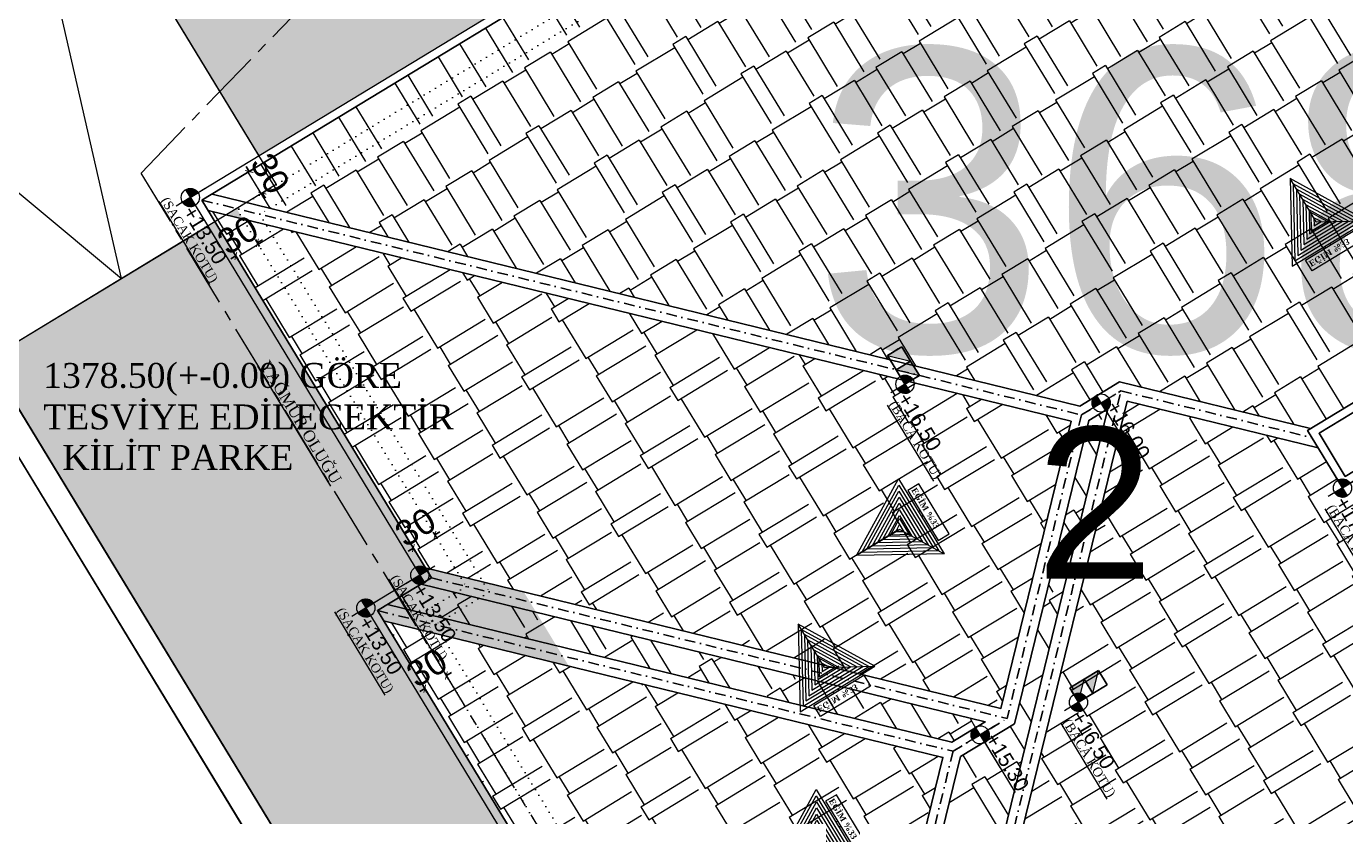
# Model space of a CAD drawing. Header units: millimetres. Extents: x 2232 to 85269, y -3593 to 5869.
# Drawn here: x 8387.3 to 8778.9, y -1842.2 to -1607.4 of the extents above; entities that cross this region are included whole.
import ezdxf

# ---------------------------------------------------------------- set-up
doc = ezdxf.new("R2010")
doc.units = ezdxf.units.MM
for name, pattern in [('CENTER2', [112.5, 75, -12.5, 12.5, -12.5]), ('DASHDOT2', [12.7, 6.35, -3.175, 0, -3.175]), ('DOTX2', [0.5, 0, -0.5])]:
    doc.linetypes.add(name, pattern=pattern)
for name, color, linetype, lineweight in [('03_PARSEL_ALN_YENI', 40, 'Continuous', 0), ('@03_PARSEL', 40, 'Continuous', 0), ('duvar', 232, 'Continuous', 30), ('gorunus2', 21, 'Continuous', 5), ('ince', 37, 'Continuous', 0), ('iz', 1, 'DOTX2', 20), ('Kiris', 7, 'Continuous', 30), ('sıva iç', 21, 'Continuous', 0), ('tarama', 251, 'Continuous', 0), ('taramaa', 8, 'Continuous', 13), ('taş duvar tarama', 35, 'Continuous', 18), ('TEVHID', 4, 'Continuous', 0), ('yazı', 11, 'Continuous', 20), ('ÖLÇÜ İÇ', 7, 'Continuous', 9)]:
    doc.layers.add(name, color=color, linetype=linetype, lineweight=lineweight)
for name, color, linetype in [('@A_HH', 1, 'Continuous'), ('GORUNUS', 125, 'Continuous'), ('Kpenyazı', 7, 'Continuous'), ('Standart', 7, 'Continuous'), ('Yazi', 7, 'Continuous')]:
    doc.layers.add(name, color=color, linetype=linetype)
doc.styles.get("Standard").update_dxf_attribs({"font": 'arial.ttf'})
doc.styles.add('times new roman turbold_1_18', font='timesbd.ttf', dxfattribs={"height": 0.2})
doc.styles.add('Times roman', font='times.ttf')
doc.dimstyles.new('zülay vaziyet', dxfattribs={"dimtxt": 30, "dimasz": 7, "dimexe": 5, "dimexo": 0, "dimgap": 5, "dimtad": 3, "dimdec": 0, "dimzin": 0, "dimdsep": 46, "dimtxsty": 'Standard', "dimblk": 'ARCHTICK', "dimcen": 0, "dimclrt": 4, "dimadec": 0, "dimazin": 0, "dimtfac": 1, "dimtdec": 0, "dimtix": 1, "dimtofl": 0, "dimtmove": 0, "dimatfit": 3, "dimldrblk": 'ARCHTICK', "dimfxl": 5, "dimfxlon": 1, "dimtolj": 1, "dimtzin": 0, "dimarcsym": 0})
pattern_1 = [(45, (486396.60089, -260339.74346), (-0.088388347648, 0.088388347648), [])]
pattern_2 = [(0, (0, 0), (153, 72), [36, -30, 42, -18, 54, -24]), (0, (36, 3), (153, 72), [30, -114, 24, -36]), (0, (108, -4.5), (153, 72), [18, -186]), (90, (0, 0), (-51, 72), [69, -219]), (90, (36, -9e-15), (-51, 72), [67.5, -220.5]), (90, (66, -2e-14), (-51, 72), [63, -225]), (90, (108, -4.5), (-51, 72), [69, -219]), (90, (126, -4.5), (-51, 72), [69, -219]), (90, (180, -4e-14), (-51, 72), [66, -222])]
pattern_3 = [(270, (0, 0), (72, -153), [36, -30, 42, -18, 54, -24]), (270, (3, -36), (72, -153), [30, -114, 24, -36]), (270, (-4.5, -108), (72, -153), [18, -186]), (0, (0, 0), (72, 51), [69, -219]), (0, (0, -36), (72, 51), [67.5, -220.5]), (0, (0, -66), (72, 51), [63, -225]), (0, (-4.5, -108), (72, 51), [69, -219]), (0, (-4.5, -126), (72, 51), [69, -219]), (0, (0, -180), (72, 51), [66, -222])]
pattern_4 = [(45, (66715.295, 0), (0, 45.254834), [96, -32]), (135, (66737.922, 22.627), (4e-15, 45.254834), [96, -32])]

# ---------------------------------------------------------------- blocks, each defined once
blk = doc.blocks.new('wew2')
at = {"layer": 'ÖLÇÜ İÇ'}
h = blk.add_hatch(dxfattribs=at)
h.set_pattern_fill('ANSI31', color=2)
h.set_pattern_definition([(45, (236969.14107, -221600.5968), (-0.088388347648, 0.088388347648), [])])
h.paths.add_polyline_path([(917503.1, -368324.9, 0.414214), (917492.3, -368335.7), (917503.1, -368335.7)])
h.paths.add_polyline_path([(917503.1, -368346.4, 0.414214), (917513.8, -368335.7), (917503.1, -368335.7)])
at = {"layer": 'Kpenyazı'}
blk.add_line((917503.1, -368315.1), (917503.1, -368355.3), dxfattribs=at)
blk.add_circle((917503.1, -368335.7), 10.8, dxfattribs=at)
at = {"layer": 'ÖLÇÜ İÇ'}
blk.add_lwpolyline([(917492.3, -368335.7), (917513.8, -368335.7)], dxfattribs=at)
at = {"layer": 'gorunus2', "ltscale": 5, "insert": (917512.4, -368335.2), "char_height": 17.53, "width": 58, "attachment_point": 1}
blk.add_mtext('+13.50', dxfattribs=at)
at = {"layer": 'Yazi', "style": 'Times roman'}
blk.add_text('%%U(SAÇAK KOTU)', height=10.795, dxfattribs=at).set_placement((917487.9, -368367.9))
blk = doc.blocks.new('UY')
at = {"layer": 'ÖLÇÜ İÇ'}
h = blk.add_hatch(dxfattribs=at)
h.set_pattern_fill('ANSI31', color=2)
h.set_pattern_definition(pattern_1)
h.paths.add_polyline_path([(1168866.8, -407064.1, -0.414214), (1168877.6, -407074.8), (1168866.8, -407074.8)])
h.paths.add_polyline_path([(1168866.8, -407085.6, -0.414214), (1168856, -407074.8), (1168866.8, -407074.8)])
at = {"layer": 'Kpenyazı'}
blk.add_line((1168866.8, -407054.3), (1168866.8, -407094.4), dxfattribs=at)
blk.add_lwpolyline([(1168866.8, -407074.8), (1168946.7, -407074.8)], dxfattribs=at)
blk.add_circle((1168866.8, -407074.8), 10.8, dxfattribs=at)
at = {"layer": 'ÖLÇÜ İÇ'}
blk.add_lwpolyline([(1168877.6, -407074.8), (1168856, -407074.8)], dxfattribs=at)
at = {"layer": 'gorunus2', "ltscale": 5, "insert": (1168948.9, -407055.2), "char_height": 17.53, "width": 58, "attachment_point": 3}
blk.add_mtext('+16.00', dxfattribs=at)
blk = doc.blocks.new('DFDF')
at = {"layer": 'ÖLÇÜ İÇ'}
h = blk.add_hatch(dxfattribs=at)
h.set_pattern_fill('ANSI31', color=2)
h.set_pattern_definition(pattern_1)
h.paths.add_polyline_path([(1168866.8, -407064.1, -0.414214), (1168877.6, -407074.8), (1168866.8, -407074.8)])
h.paths.add_polyline_path([(1168866.8, -407085.6, -0.414214), (1168856, -407074.8), (1168866.8, -407074.8)])
at = {"layer": 'Kpenyazı'}
blk.add_line((1168866.8, -407054.3), (1168866.8, -407094.4), dxfattribs=at)
blk.add_lwpolyline([(1168866.8, -407074.8), (1168946.7, -407074.8)], dxfattribs=at)
blk.add_circle((1168866.8, -407074.8), 10.8, dxfattribs=at)
at = {"layer": 'ÖLÇÜ İÇ'}
blk.add_lwpolyline([(1168877.6, -407074.8), (1168856, -407074.8)], dxfattribs=at)
at = {"layer": 'gorunus2', "ltscale": 5, "insert": (1168948.9, -407055.2), "char_height": 17.53, "width": 58, "attachment_point": 3}
blk.add_mtext('+15.30', dxfattribs=at)
blk = doc.blocks.new('DGFDGFDG')
at = {"layer": 'tarama'}
h = blk.add_hatch(color=256, dxfattribs=at)
h.dxf.hatch_style = 1
h.paths.add_polyline_path([(650023, -115859.9), (650043, -115879.9), (650043, -115859.9)])
h = blk.add_hatch(color=256, dxfattribs=at)
h.dxf.hatch_style = 1
h.paths.add_polyline_path([(650043, -115859.9), (650063, -115879.9), (650063, -115859.9)])
at = {"layer": '@A_HH', "linetype": 'Continuous', "lineweight": 0}
for p, q in [((650043, -115879.9), (650043, -115859.9)), ((650043, -115879.9), (650043, -115859.9)), ((650063, -115879.9), (650063, -115859.9)), ((650063, -115879.9), (650063, -115859.9))]:
    blk.add_line(p, q, dxfattribs=at)
at = {"layer": 'duvar'}
for p, q in [((650043, -115859.9), (650023, -115859.9)), ((650043, -115859.9), (650023, -115859.9)), ((650043, -115859.9), (650023, -115859.9)), ((650023, -115859.9), (650043, -115859.9)), ((650043, -115859.9), (650023, -115859.9)), ((650043, -115859.9), (650023, -115859.9)), ((650023, -115859.9), (650043, -115859.9)), ((650063, -115859.9), (650043, -115859.9)), ((650063, -115859.9), (650043, -115859.9)), ((650063, -115859.9), (650043, -115859.9)), ((650043, -115859.9), (650063, -115859.9)), ((650063, -115859.9), (650043, -115859.9)), ((650063, -115859.9), (650043, -115859.9)), ((650043, -115859.9), (650063, -115859.9)), ((650043, -115859.9), (650043, -115879.9)), ((650043, -115859.9), (650043, -115879.9)), ((650043, -115859.9), (650043, -115879.9)), ((650043, -115879.9), (650043, -115859.9)), ((650043, -115859.9), (650043, -115879.9)), ((650043, -115879.9), (650043, -115859.9)), ((650043, -115879.9), (650043, -115859.9)), ((650043, -115864.9), (650043, -115869.9)), ((650063, -115859.9), (650063, -115879.9)), ((650063, -115859.9), (650063, -115879.9)), ((650063, -115859.9), (650063, -115879.9)), ((650063, -115879.9), (650063, -115859.9)), ((650063, -115859.9), (650063, -115879.9)), ((650063, -115879.9), (650063, -115859.9)), ((650063, -115879.9), (650063, -115859.9)), ((650063, -115864.9), (650063, -115869.9)), ((650023, -115879.9), (650043, -115879.9)), ((650043, -115879.9), (650023, -115879.9)), ((650023, -115879.9), (650043, -115879.9)), ((650023, -115879.9), (650043, -115879.9)), ((650023, -115879.9), (650043, -115879.9)), ((650023, -115879.9), (650043, -115879.9)), ((650023, -115879.9), (650043, -115879.9)), ((650043, -115879.9), (650023, -115879.9)), ((650043, -115879.9), (650023, -115879.9)), ((650043, -115879.9), (650023, -115879.9)), ((650023, -115879.9), (650043, -115879.9)), ((650043, -115879.9), (650023, -115879.9)), ((650043, -115879.9), (650023, -115879.9)), ((650023, -115879.9), (650043, -115879.9)), ((650043, -115879.9), (650063, -115879.9)), ((650063, -115879.9), (650043, -115879.9)), ((650043, -115879.9), (650063, -115879.9)), ((650043, -115879.9), (650063, -115879.9)), ((650043, -115879.9), (650063, -115879.9)), ((650043, -115879.9), (650063, -115879.9)), ((650043, -115879.9), (650063, -115879.9)), ((650063, -115879.9), (650043, -115879.9)), ((650063, -115879.9), (650043, -115879.9)), ((650063, -115879.9), (650043, -115879.9)), ((650043, -115879.9), (650063, -115879.9)), ((650063, -115879.9), (650043, -115879.9)), ((650063, -115879.9), (650043, -115879.9)), ((650043, -115879.9), (650063, -115879.9))]:
    blk.add_line(p, q, dxfattribs=at)
at = {"layer": 'duvar', "color": 7}
for p, q in [((650043, -115859.9), (650023, -115859.9)), ((650023, -115859.9), (650023, -115879.9)), ((650063, -115859.9), (650043, -115859.9)), ((650043, -115859.9), (650043, -115879.9)), ((650043, -115859.9), (650043, -115879.9)), ((650063, -115859.9), (650063, -115879.9)), ((650043, -115879.9), (650023, -115879.9)), ((650043, -115879.9), (650023, -115879.9)), ((650041, -115879.9), (650043, -115879.9)), ((650063, -115879.9), (650043, -115879.9)), ((650063, -115879.9), (650043, -115879.9)), ((650061, -115879.9), (650063, -115879.9))]:
    blk.add_line(p, q, dxfattribs=at)
at = {"layer": 'duvar'}
for points in [[(650023, -115859.9), (650043, -115859.9)], [(650043, -115859.9), (650063, -115859.9)], [(650043, -115879.9), (650043, -115859.9)], [(650063, -115879.9), (650063, -115859.9)], [(650023, -115879.9), (650043, -115879.9)], [(650043, -115879.9), (650063, -115879.9)]]:
    blk.add_lwpolyline(points, dxfattribs=at)
at = {"layer": 'ince'}
for p, q in [((650043, -115879.9), (650023, -115859.9)), ((650063, -115879.9), (650043, -115859.9))]:
    blk.add_line(p, q, dxfattribs=at)
at = {"layer": 'sıva iç'}
for p, q in [((650041, -115879.8), (650041, -115879.9)), ((650061, -115879.8), (650061, -115879.9))]:
    blk.add_line(p, q, dxfattribs=at)
blk = doc.blocks.new('DFGFDG')
at = {"layer": 'ÖLÇÜ İÇ'}
h = blk.add_hatch(dxfattribs=at)
h.set_pattern_fill('ANSI31', color=2)
h.set_pattern_definition([(45, (493594.60148, -259374.38335), (-0.088388347648, 0.088388347648), [])])
h.paths.add_polyline_path([(1174128.5, -406098.7, 0.414214), (1174117.8, -406109.4), (1174128.5, -406109.4)])
h.paths.add_polyline_path([(1174128.5, -406120.2, 0.414214), (1174139.3, -406109.4), (1174128.5, -406109.4)])
h = blk.add_hatch(dxfattribs=at)
h.set_pattern_fill('ANSI31', color=2)
h.set_pattern_definition([(45, (493219.60146, -259754.38335), (-0.088388347648, 0.088388347648), [])])
h.paths.add_polyline_path([(1173753.5, -406478.7, 0.414214), (1173742.8, -406489.4), (1173753.5, -406489.4)])
h.paths.add_polyline_path([(1173753.5, -406500.2, 0.414214), (1173764.3, -406489.4), (1173753.5, -406489.4)])
h = blk.add_hatch(dxfattribs=at)
h.set_pattern_fill('ANSI31', color=2)
h.set_pattern_definition([(45, (493649.60146, -259774.38336), (-0.088388347648, 0.088388347648), [])])
h.paths.add_polyline_path([(1174183.5, -406498.7, 0.414214), (1174172.8, -406509.4), (1174183.5, -406509.4)])
h.paths.add_polyline_path([(1174183.5, -406520.2, 0.414214), (1174194.3, -406509.4), (1174183.5, -406509.4)])
at = {"layer": 'duvar'}
for points in [[(1174048.5, -405829.4), (1174128.5, -405829.4), (1174128.5, -406109.4), (1174048.5, -406109.4)], [(1174058.5, -405839.4), (1174118.5, -405839.4), (1174118.5, -406099.4), (1174058.5, -406099.4)]]:
    blk.add_lwpolyline(points, close=True, dxfattribs=at)
at = {"layer": 'Kpenyazı'}
for p, q in [((1174128.5, -406088.9), (1174128.5, -406129.1)), ((1173753.5, -406468.9), (1173753.5, -406509.1)), ((1174183.5, -406488.9), (1174183.5, -406529.1))]:
    blk.add_line(p, q, dxfattribs=at)
for centre in [(1174128.5, -406109.4), (1173753.5, -406489.4), (1174183.5, -406509.4)]:
    blk.add_circle(centre, 10.8, dxfattribs=at)
at = {"layer": 'ÖLÇÜ İÇ'}
for points in [[(1174117.8, -406109.4), (1174139.3, -406109.4)], [(1173742.8, -406489.4), (1173764.3, -406489.4)], [(1174172.8, -406509.4), (1174194.3, -406509.4)]]:
    blk.add_lwpolyline(points, dxfattribs=at)
at = {"layer": 'sıva iç', "xscale": -1}
blk.add_blockref('DGFDGFDG', (1823776.6, -290609.6), dxfattribs=at)
at = {"layer": 'sıva iç', "xscale": -1.000000000000002, "rotation": 90}
blk.add_blockref('DGFDGFDG', (1058303.6, 243553.6), dxfattribs=at)
at = {"layer": 'gorunus2', "ltscale": 5, "char_height": 17.53, "width": 58, "attachment_point": 1}
for s, insert in [('+17.50', (1174137.9, -406109)), ('+16.50', (1173762.9, -406489)), ('+16.50', (1174192.9, -406509))]:
    blk.add_mtext(s, dxfattribs=dict(at, insert=insert))
at = {"layer": 'Yazi', "style": 'Times roman'}
for p in [(1174138.9, -406138.2), (1173763.9, -406518.2), (1174193.9, -406538.2)]:
    blk.add_text('%%U(BACA KOTU)', height=10.795, dxfattribs=at).set_placement(p)
blk = doc.blocks.new('_ArchTick')
at = {"color": 0, "linetype": 'ByBlock', "const_width": 0.15}
blk.add_lwpolyline([(-0.5, -0.5), (0.5, 0.5)], dxfattribs=at)
blk = doc.blocks.new('*D2543')
at = {"layer": 'Defpoints', "color": 0, "transparency": 16777216}
for p in [(1163133.5, -407023.8), (1163133.5, -407026), (1163163.5, -407026)]:
    blk.add_point(p, dxfattribs=at)
at = {"layer": 'ÖLÇÜ İÇ', "color": 0, "lineweight": -2, "transparency": 16777216}
for p, q in [((1163133.5, -407023.8), (1163126.5, -407023.8)), ((1163133.5, -407026), (1163133.5, -407018.8)), ((1163163.5, -407026), (1163163.5, -407018.8)), ((1163163.5, -407023.8), (1163170.5, -407023.8))]:
    blk.add_line(p, q, dxfattribs=at)
at = {"layer": 'ÖLÇÜ İÇ', "color": 0, "lineweight": -2, "transparency": 16777216, "xscale": 7, "yscale": 7, "zscale": 7}
blk.add_blockref('_ArchTick', (1163133.5, -407023.8), dxfattribs=at)
at = {"layer": 'ÖLÇÜ İÇ', "color": 0, "lineweight": -2, "transparency": 16777216, "xscale": 7, "yscale": 7, "zscale": 7, "rotation": 180}
blk.add_blockref('_ArchTick', (1163163.5, -407023.8), dxfattribs=at)
at = {"layer": 'ÖLÇÜ İÇ', "color": 4, "transparency": 16777216, "insert": (1163148.5, -407003.8), "char_height": 30, "attachment_point": 5}
blk.add_mtext('\\A1;30', dxfattribs=at)
blk = doc.blocks.new('*D2544')
at = {"layer": 'Defpoints', "color": 0, "transparency": 16777216}
for p in [(1163206.4, -407059.4), (1163206.4, -407089.4), (1163211, -407089.4)]:
    blk.add_point(p, dxfattribs=at)
at = {"layer": 'ÖLÇÜ İÇ', "color": 0, "lineweight": -2, "transparency": 16777216}
for p, q in [((1163211, -407059.4), (1163211, -407052.4)), ((1163206.4, -407059.4), (1163216, -407059.4)), ((1163206.4, -407089.4), (1163216, -407089.4)), ((1163211, -407089.4), (1163211, -407096.4))]:
    blk.add_line(p, q, dxfattribs=at)
at = {"layer": 'ÖLÇÜ İÇ', "color": 0, "lineweight": -2, "transparency": 16777216, "xscale": 7, "yscale": 7, "zscale": 7}
for p, rotation in [((1163211, -407059.4), 270), ((1163211, -407089.4), 90)]:
    blk.add_blockref('_ArchTick', p, dxfattribs=dict(at, rotation=rotation))
at = {"layer": 'ÖLÇÜ İÇ', "color": 4, "transparency": 16777216, "insert": (1163191, -407074.4), "char_height": 30, "attachment_point": 5, "rotation": 90}
blk.add_mtext('\\A1;30', dxfattribs=at)
blk = doc.blocks.new('*D2545')
at = {"layer": 'Defpoints', "color": 0, "transparency": 16777216}
for p in [(1163614.4, -407059.4), (1163617.1, -407059.4), (1163614.4, -407089.4)]:
    blk.add_point(p, dxfattribs=at)
at = {"layer": 'ÖLÇÜ İÇ', "color": 0, "lineweight": -2, "transparency": 16777216}
for p, q in [((1163617.1, -407059.4), (1163617.1, -407052.4)), ((1163614.4, -407059.4), (1163622.1, -407059.4)), ((1163614.4, -407089.4), (1163622.1, -407089.4)), ((1163617.1, -407089.4), (1163617.1, -407096.4))]:
    blk.add_line(p, q, dxfattribs=at)
at = {"layer": 'ÖLÇÜ İÇ', "color": 0, "lineweight": -2, "transparency": 16777216, "xscale": 7, "yscale": 7, "zscale": 7}
for p, rotation in [((1163617.1, -407059.4), 270), ((1163617.1, -407089.4), 90)]:
    blk.add_blockref('_ArchTick', p, dxfattribs=dict(at, rotation=rotation))
at = {"layer": 'ÖLÇÜ İÇ', "color": 4, "transparency": 16777216, "insert": (1163597.1, -407074.4), "char_height": 30, "attachment_point": 5, "rotation": 90}
blk.add_mtext('\\A1;30', dxfattribs=at)
blk = doc.blocks.new('*D2546')
at = {"layer": 'Defpoints', "color": 0, "transparency": 16777216}
for p in [(1163764.1, -407134.4), (1163766.8, -407134.4), (1163764.1, -407164.4)]:
    blk.add_point(p, dxfattribs=at)
at = {"layer": 'ÖLÇÜ İÇ', "color": 0, "lineweight": -2, "transparency": 16777216}
for p, q in [((1163764.1, -407134.4), (1163771.8, -407134.4)), ((1163766.8, -407134.4), (1163766.8, -407127.4)), ((1163764.1, -407164.4), (1163771.8, -407164.4)), ((1163766.8, -407164.4), (1163766.8, -407171.4))]:
    blk.add_line(p, q, dxfattribs=at)
at = {"layer": 'ÖLÇÜ İÇ', "color": 0, "lineweight": -2, "transparency": 16777216, "xscale": 7, "yscale": 7, "zscale": 7}
for p, rotation in [((1163766.8, -407134.4), 270), ((1163766.8, -407164.4), 90)]:
    blk.add_blockref('_ArchTick', p, dxfattribs=dict(at, rotation=rotation))
at = {"layer": 'ÖLÇÜ İÇ', "color": 4, "transparency": 16777216, "insert": (1163746.8, -407149.4), "char_height": 30, "attachment_point": 5, "rotation": 90}
blk.add_mtext('\\A1;30', dxfattribs=at)
blk = doc.blocks.new('Entity47')
at = {"layer": 'Standart', "color": 192, "linetype": 'Continuous', "lineweight": -3}
for points in [[(9056.3, 5758.9), (9056.3, 5743.8)], [(9125.8, 5758.9), (9056.3, 5758.9)], [(9125.8, 5743.8), (9125.8, 5758.9)], [(9056.3, 5743.8), (9125.8, 5743.8)], [(9091, 5743.8), (9091, 5741.6)]]:
    blk.add_lwpolyline(points, dxfattribs=at)
at = {"layer": 'Standart', "color": 11, "linetype": 'Continuous', "lineweight": -3}
for points in [[(9038.7, 5741.6), (9142.7, 5741.6)], [(9090.7, 5651.5), (9038.7, 5741.6)], [(9045, 5737.9), (9136.4, 5737.9)], [(9090.7, 5658.7), (9045, 5737.9)], [(9051.3, 5734.3), (9130.1, 5734.3)], [(9090.7, 5666), (9051.3, 5734.3)], [(9090.7, 5711.5), (9142.7, 5741.6)], [(9142.7, 5741.6), (9090.7, 5651.5)], [(9136.4, 5737.9), (9090.7, 5658.7)], [(9130.1, 5734.3), (9090.7, 5666)], [(9057.5, 5730.7), (9123.9, 5730.7)], [(9090.7, 5673.2), (9057.5, 5730.7)], [(9063.8, 5727), (9117.6, 5727)], [(9090.7, 5680.5), (9063.8, 5727)], [(9070.1, 5723.4), (9111.3, 5723.4)], [(9090.7, 5687.8), (9070.1, 5723.4)], [(9076.4, 5719.8), (9105, 5719.8)], [(9090.7, 5695), (9076.4, 5719.8)], [(9079.5, 5718), (9101.9, 5718)], [(9090.7, 5698.6), (9079.5, 5718)], [(9123.9, 5730.7), (9090.7, 5673.2)], [(9117.6, 5727), (9090.7, 5680.5)], [(9111.3, 5723.4), (9090.7, 5687.8)], [(9105, 5719.8), (9090.7, 5695)], [(9101.9, 5718), (9090.7, 5698.6)], [(9085.8, 5714.3), (9095.6, 5714.3)], [(9090.7, 5705.9), (9085.8, 5714.3)], [(9095.6, 5714.3), (9090.7, 5705.9)], [(9090.7, 5711.5), (9090.7, 5651.5)]]:
    blk.add_lwpolyline(points, dxfattribs=at)
at = {"layer": 'Standart', "color": 21, "linetype": 'Continuous', "lineweight": -3}
for points in [[(9084, 5741.6), (9084, 5743.8)], [(9091, 5741.6), (9091, 5743.8)]]:
    blk.add_lwpolyline(points, dxfattribs=at)
at = {"layer": 'Standart', "color": 11, "linetype": 'Continuous', "lineweight": -3, "style": 'times new roman turbold_1_18'}
blk.add_text('EĞİM %%%33', height=7.17, dxfattribs=at).set_placement((9057.7, 5747.2))
blk = doc.blocks.new('fgfd')
at = {"layer": 'taramaa'}
h = blk.add_hatch(dxfattribs=at)
h.set_pattern_fill('AR-HBONE', color=256, scale=8)
h.set_pattern_definition(pattern_4)
h.paths.add_polyline_path([(1152046.3, -446180.5), (1151618.9, -446440), (1151489.1, -446226.3), (1151916.5, -445966.8)], flags=16)
h.paths.add_polyline_path([(1151191.5, -446699.5), (1151061.7, -446485.8), (1151489.1, -446226.3), (1151618.9, -446440)], flags=16)
h.paths.add_polyline_path([(1150983.8, -446357.6), (1150854, -446143.9), (1151281.4, -445884.4), (1151411.2, -446098.1)], flags=16)
h.paths.add_polyline_path([(1151411.2, -446098.1), (1151281.4, -445884.4), (1151708.8, -445625), (1151838.6, -445838.7)], flags=16)
h.paths.add_polyline_path([(1152046.3, -446180.5), (1151916.5, -445966.8), (1152343.9, -445707.3), (1152473.7, -445921)], flags=16)
h.paths.add_polyline_path([(1152473.7, -445921), (1152343.9, -445707.3), (1152771.3, -445447.9), (1152901.1, -445661.6)], flags=16)
h.paths.add_polyline_path([(1151838.6, -445838.7), (1151708.8, -445625), (1152136.2, -445365.5), (1152266, -445579.2)], flags=16)
h.paths.add_polyline_path([(1152266, -445579.2), (1152136.2, -445365.5), (1152563.6, -445106), (1152693.4, -445319.7)], flags=16)
h.paths.add_polyline_path([(1152058.4, -445237.2), (1151928.7, -445023.5), (1152356.1, -444764.1), (1152485.8, -444977.8)], flags=16)
h.paths.add_polyline_path([(1151631, -445496.7), (1151501.3, -445283), (1151928.7, -445023.5), (1152058.4, -445237.2)], flags=16)
h.paths.add_polyline_path([(1151203.6, -445756.2), (1151073.9, -445542.5), (1151501.3, -445283), (1151631, -445496.7)], flags=16)
h.paths.add_polyline_path([(1150776.2, -446015.7), (1150646.5, -445802), (1151073.9, -445542.5), (1151203.6, -445756.2)], flags=16)
h.paths.add_polyline_path([(1150866.3, -445200.6), (1150996, -445414.3), (1150568.6, -445673.8), (1150438.9, -445460.1)], flags=16)
h.paths.add_polyline_path([(1151850.8, -444895.3), (1151423.4, -445154.8), (1151293.7, -444941.1), (1151721.1, -444681.6)], flags=16)
h.paths.add_polyline_path([(1151293.7, -444941.1), (1151423.4, -445154.8), (1150996, -445414.3), (1150866.3, -445200.6)], flags=16)
h.paths.add_polyline_path([(1152148.5, -444422.2), (1152278.2, -444635.9), (1151850.8, -444895.3), (1151721.1, -444681.6)], flags=16)
h.paths.add_polyline_path([(1151940.9, -444080.3), (1152070.6, -444294), (1151643.2, -444553.4), (1151513.5, -444339.7)], flags=16)
h.paths.add_polyline_path([(1151513.5, -444339.7), (1151643.2, -444553.4), (1151215.8, -444812.9), (1151086.1, -444599.2)], flags=16)
h.paths.add_polyline_path([(1151086.1, -444599.2), (1151215.8, -444812.9), (1150788.4, -445072.4), (1150658.7, -444858.7)], flags=16)
h.paths.add_polyline_path([(1150658.7, -444858.7), (1150788.4, -445072.4), (1150361, -445331.9), (1150231.3, -445118.2)], flags=16)
h.paths.add_polyline_path([(1150364.3, -441013), (1150323.1, -441003), (1150410.1, -440950.2), (1150451.3, -440960.3)])
edge = h.paths.add_edge_path()
edge.add_arc((1150366, -441023.7), 10.8, 31.2624, 99.6858)
edge.add_line((1150364.2, -441013.1), (1150463.4, -440952.9))
edge.add_line((1150463.4, -440952.9), (1149947, -440102.4))
edge.add_line((1149947, -440102.4), (1149895, -440134))
edge.add_line((1149895, -440134), (1149895, -440133.8))
edge.add_arc((1149886.3, -440127.6), 10.8, 324.6858, 391.2624)
edge.add_line((1149895.4, -440122), (1149941.2, -440094.2))
edge.add_arc((1149950.4, -440088.7), 10.8, 211.2624, 301.2624)
edge.add_line((1149955.9, -440097.8), (1150471.5, -440947.1))
edge.add_arc((1150477.1, -440956.3), 10.8, 121.2624, 211.2624)
edge.add_line((1150467.9, -440961.9), (1150375.2, -441018.2))
h.paths.add_polyline_path([(1149944.3, -440155.7), (1149954.3, -440114.5), (1150456, -440940.8), (1150414.8, -440930.8)])
h.paths.add_polyline_path([(1150387.3, -440924), (1150414.8, -440930.8), (1150422.2, -440942.8), (1150394.7, -440936.1)])
h.paths.add_polyline_path([(1149601, -439773.3), (1149607.7, -439745.8), (1149865.5, -440170.4), (1149858.8, -440197.9)])
h.paths.add_polyline_path([(1149588.3, -439741.1), (1149600.4, -439733.8), (1149607.7, -439745.8), (1149610.1, -439735.9), (1149593.2, -439721.1)])
h.paths.add_polyline_path([(1147763.2, -440802.4), (1149115.9, -439981.1), (1149121.1, -439989.6), (1149581, -439710.4), (1149559.9, -439692.1), (1149772, -439448.1), (1149284.7, -439024.9), (1149008.1, -439091.7), (1148514.2, -439278.6), (1148524.9, -439306.6), (1148393, -439397.7), (1148753, -439744.7), (1148579.5, -439924.7), (1148554.4, -439900.5), (1147860.3, -440620.4), (1147500.4, -440273.4), (1147464.5, -440310.5)])
h.paths.add_polyline_path([(1150165.9, -444923.9), (1150174.2, -444937.4), (1150179.5, -444915.6)])
h.paths.add_polyline_path([(1152027.6, -443770.2), (1152055, -443777), (1152047.7, -443764.9), (1152020.2, -443758.2)])
h.paths.add_polyline_path([(1151378.9, -442460.9), (1151880.6, -443287.3), (1151839.4, -443277.2), (1151368.8, -442502.1)])
h.paths.add_polyline_path([(1151880.6, -443287.3), (1151887.9, -443299.3), (1151846.7, -443289.3), (1151839.4, -443277.2)])
h.paths.add_polyline_path([(1151755.1, -443321.5), (1151782.6, -443328.2), (1151794.7, -443320.9), (1151767.2, -443314.1)])
h.paths.add_polyline_path([(1151359.5, -442456.2), (1151349.4, -442497.4), (1151262.4, -442550.2), (1151272.5, -442508.9)])
edge = h.paths.add_edge_path()
edge.add_line((1150371.6, -441032.9), (1151258.2, -442493.4))
edge.add_arc((1151263.8, -442502.5), 10.8, 121.2624, 189.6858)
edge.add_line((1151253.2, -442504.4), (1151253.1, -442504.2))
edge.add_line((1151253.1, -442504.2), (1151238.3, -442564.8))
edge.add_line((1151238.3, -442564.8), (1151250.4, -442557.5))
edge.add_line((1151250.4, -442557.5), (1151257.7, -442569.6))
edge.add_line((1151257.7, -442569.6), (1151262.4, -442550.2))
edge.add_line((1151262.4, -442550.2), (1151361.5, -442490))
edge.add_line((1151361.5, -442490), (1151354.8, -442517.5))
edge.add_line((1151354.8, -442517.5), (1151362.1, -442529.6))
edge.add_line((1151362.1, -442529.6), (1151368.8, -442502.1))
edge.add_line((1151368.8, -442502.1), (1151839.4, -443277.2))
edge.add_line((1151839.4, -443277.2), (1151811.9, -443270.5))
edge.add_line((1151811.9, -443270.5), (1151819.2, -443282.6))
edge.add_line((1151819.2, -443282.6), (1151807.1, -443289.9))
edge.add_line((1151807.1, -443289.9), (1151875.8, -443306.7))
edge.add_line((1151875.8, -443306.7), (1151835.9, -443330.9))
edge.add_line((1151835.9, -443330.9), (1151835.7, -443331))
edge.add_arc((1151837.5, -443341.6), 10.8, 99.6858, 142.839)
edge.add_line((1151829, -443335.1), (1151823.8, -443338.3))
edge.add_line((1151823.8, -443338.3), (1151782.6, -443328.2))
edge.add_line((1151782.6, -443328.2), (1151789.9, -443340.3))
edge.add_line((1151789.9, -443340.3), (1151831.1, -443350.4))
edge.add_line((1151831.1, -443350.4), (1151831, -443350.2))
edge.add_arc((1151837.5, -443341.6), 10.8, 232.839, 301.2624)
edge.add_line((1151843.1, -443350.8), (1152104.4, -443781.2))
edge.add_arc((1152110, -443790.4), 10.8, 121.2624, 211.2624)
edge.add_line((1152100.8, -443796), (1150187.3, -444957.7))
edge.add_arc((1150178.1, -444963.2), 10.8, 31.2624, 121.2624)
edge.add_line((1150172.6, -444954), (1150157.4, -444929))
edge.add_line((1150157.4, -444929), (1149896.7, -445087.3))
edge.add_line((1149896.7, -445087.3), (1151175.6, -447193.5))
edge.add_line((1151175.6, -447193.5), (1151179.2, -447191.9))
edge.add_line((1151179.2, -447191.9), (1151078.5, -446963.1))
edge.add_line((1151078.5, -446963.1), (1151536.2, -446761.8))
edge.add_line((1151536.2, -446761.8), (1151636.9, -446990.6))
edge.add_line((1151636.9, -446990.6), (1151861.8, -446891.7))
edge.add_line((1151861.8, -446891.7), (1152037.4, -446789.7))
edge.add_line((1152037.4, -446789.7), (1151911.7, -446573.5))
edge.add_line((1151911.7, -446573.5), (1153660.8, -445557.1))
edge.add_line((1153660.8, -445557.1), (1153623.8, -445477.3))
edge.add_line((1153623.8, -445477.3), (1153333.6, -445612))
edge.add_line((1153333.6, -445612), (1152280.8, -443344.5))
edge.add_line((1152280.8, -443344.5), (1152571, -443209.8))
edge.add_line((1152571, -443209.8), (1152506.7, -443095.2))
edge.add_line((1152506.7, -443095.2), (1152227.7, -443251.9))
edge.add_line((1152227.7, -443251.9), (1151493.2, -441944))
edge.add_line((1151493.2, -441944), (1151206.1, -441582.1))
edge.add_line((1151206.1, -441582.1), (1151248.7, -441515.1))
edge.add_line((1151248.7, -441515.1), (1151245.3, -441512.6))
edge.add_line((1151245.3, -441512.6), (1151214.1, -441536.2))
edge.add_line((1151214.1, -441536.2), (1150621.6, -440766.7))
edge.add_line((1150621.6, -440766.7), (1150609.1, -440750.1))
edge.add_line((1150609.1, -440750.1), (1150263.2, -440389))
edge.add_line((1150263.2, -440389), (1150277, -440375.8))
edge.add_line((1150277, -440375.8), (1149969.8, -440055.2))
edge.add_line((1149969.8, -440055.2), (1149936.8, -440020.7))
edge.add_line((1149936.8, -440020.7), (1149666.7, -439785.1))
edge.add_line((1149666.7, -439785.1), (1149875.6, -440129.2))
edge.add_line((1149875.6, -440129.2), (1149865.5, -440170.4))
edge.add_line((1149865.5, -440170.4), (1149607.7, -439745.8))
edge.add_line((1149607.7, -439745.8), (1149601, -439773.3))
edge.add_line((1149601, -439773.3), (1149858.8, -440197.9))
edge.add_line((1149858.8, -440197.9), (1149847, -440246))
edge.add_line((1149847, -440246), (1149861.7, -440270.2))
edge.add_line((1149861.7, -440270.2), (1149884.9, -440175.2))
edge.add_line((1149884.9, -440175.2), (1149924.8, -440150.9))
edge.add_line((1149924.8, -440150.9), (1149885.9, -440310.1))
edge.add_line((1149885.9, -440310.1), (1149900.6, -440334.3))
edge.add_line((1149900.6, -440334.3), (1149944.3, -440155.7))
edge.add_line((1149944.3, -440155.7), (1150414.8, -440930.8))
edge.add_line((1150414.8, -440930.8), (1150387.3, -440924))
edge.add_line((1150387.3, -440924), (1150394.7, -440936.1))
edge.add_line((1150394.7, -440936.1), (1150463.4, -440952.9))
edge.add_line((1150463.4, -440952.9), (1150451.3, -440960.3))
edge.add_line((1150451.3, -440960.3), (1150410.1, -440950.2))
edge.add_line((1150410.1, -440950.2), (1150323.1, -441003))
edge.add_line((1150323.1, -441003), (1150303.7, -440998.2))
edge.add_line((1150303.7, -440998.2), (1150311, -441010.3))
edge.add_line((1150311, -441010.3), (1150298.9, -441017.6))
edge.add_line((1150298.9, -441017.6), (1150359.6, -441032.5))
edge.add_line((1150359.6, -441032.5), (1150359.5, -441032.3))
edge.add_arc((1150366, -441023.7), 10.8, 232.839, 301.2624)
h = blk.add_hatch(dxfattribs=at)
h.set_pattern_fill('AR-HBONE', color=256, scale=8)
h.set_pattern_definition(pattern_4)
h.paths.add_polyline_path([(1147744.2, -440877.2), (1147736.9, -440865.1), (1147724.8, -440872.4)])
h.paths.add_polyline_path([(1148529.5, -442091.9), (1148519.4, -442133.1), (1148432.5, -442185.9), (1148442.6, -442144.7)])
h.paths.add_polyline_path([(1148553.7, -442077.2), (1148541.6, -442084.6), (1148548.9, -442096.6)])
h.paths.add_polyline_path([(1148430.5, -442152), (1148437.2, -442124.5), (1148429.9, -442112.5), (1148423.1, -442139.9)])
h.paths.add_polyline_path([(1148529.5, -442091.9), (1148541.6, -442084.6), (1148534.3, -442072.5)])
h.paths.add_polyline_path([(1149867.1, -444491.1), (1149907, -444466.9), (1149897, -444508.1), (1149857, -444532.3)])
h.paths.add_polyline_path([(1149867.1, -444491.1), (1149873.8, -444463.6), (1149913.8, -444439.4), (1149907, -444466.9)])
h.paths.add_polyline_path([(1149855, -444498.4), (1149867.1, -444491.1), (1149857, -444532.3), (1149844.9, -444539.7)])
edge = h.paths.add_edge_path()
edge.add_line((1149873.8, -444463.6), (1149867.1, -444491.1))
edge.add_line((1149867.1, -444491.1), (1149855, -444498.4))
edge.add_line((1149855, -444498.4), (1149844.9, -444539.7))
edge.add_line((1149844.9, -444539.7), (1149335.9, -443701.2))
edge.add_line((1149335.9, -443701.2), (1149404.6, -443718))
edge.add_line((1149404.6, -443718), (1149397.3, -443705.9))
edge.add_line((1149397.3, -443705.9), (1149409.4, -443698.6))
edge.add_line((1149409.4, -443698.6), (1149340.7, -443681.8))
edge.add_line((1149340.7, -443681.8), (1149427.6, -443629))
edge.add_line((1149427.6, -443629), (1149488.3, -443643.8))
edge.add_line((1149488.3, -443643.8), (1149480.9, -443631.7))
edge.add_line((1149480.9, -443631.7), (1149493, -443624.4))
edge.add_line((1149493, -443624.4), (1149432.4, -443609.6))
edge.add_line((1149432.4, -443609.6), (1148697.6, -442399.3))
edge.add_line((1148697.6, -442399.3), (1148669, -442416.7))
edge.add_line((1148669, -442416.7), (1148560, -442237.2))
edge.add_line((1148560, -442237.2), (1148588.6, -442219.8))
edge.add_line((1148588.6, -442219.8), (1148538.9, -442137.9))
edge.add_line((1148538.9, -442137.9), (1148540.3, -442132.2))
edge.add_line((1148540.3, -442132.2), (1148537.4, -442133.9))
edge.add_arc((1148528.2, -442139.5), 10.8, 31.2624, 52.839)
edge.add_line((1148534.7, -442130.9), (1148531.5, -442125.8))
edge.add_line((1148531.5, -442125.8), (1148526.4, -442128.9))
edge.add_arc((1148528.2, -442139.5), 10.8, 99.6858, 142.839)
edge.add_line((1148519.6, -442133), (1148519.4, -442133.1))
edge.add_line((1148519.4, -442133.1), (1148529.5, -442091.9))
edge.add_line((1148529.5, -442091.9), (1148430.5, -442152))
edge.add_line((1148430.5, -442152), (1148420.4, -442193.2))
edge.add_line((1148420.4, -442193.2), (1147911.4, -441354.8))
edge.add_line((1147911.4, -441354.8), (1148131.2, -441408.5))
edge.add_line((1148131.2, -441408.5), (1148077.6, -441320.2))
edge.add_line((1148077.6, -441320.2), (1147960.8, -441291.7))
edge.add_line((1147960.8, -441291.7), (1147711.3, -440880.7))
edge.add_line((1147711.3, -440880.7), (1147442, -441044.1))
edge.add_line((1147442, -441044.1), (1149896.7, -445087.3))
edge.add_line((1149896.7, -445087.3), (1150165.9, -444923.9))
edge.add_line((1150165.9, -444923.9), (1149916.4, -444512.8))
edge.add_line((1149916.4, -444512.8), (1149917.8, -444507.1))
edge.add_line((1149917.8, -444507.1), (1149914.9, -444508.9))
edge.add_arc((1149905.7, -444514.5), 10.8, 31.2624, 52.839)
edge.add_line((1149912.2, -444505.9), (1149909.1, -444500.7))
edge.add_line((1149909.1, -444500.7), (1149903.9, -444503.9))
edge.add_arc((1149905.7, -444514.5), 10.8, 99.6858, 142.839)
edge.add_line((1149897.1, -444508), (1149897, -444508.1))
edge.add_line((1149897, -444508.1), (1149913.8, -444439.4))
edge.add_line((1149913.8, -444439.4), (1149873.8, -444463.6))
h.paths.add_polyline_path([(1150179.5, -444915.6), (1150191.6, -444908.3), (1150184.2, -444896.2)])
at = {"layer": '03_PARSEL_ALN_YENI', "lineweight": 0}
blk.add_lwpolyline([(1151738.2, -441665.3), (1151382.9, -441172.2), (1151276.1, -441035.9), (1150767.7, -440386.9), (1150268.7, -439856.7), (1150108, -439700.1), (1149320.5, -439016.3), (1149008.1, -439091.7), (1148510.8, -439279.9), (1148228.6, -439474.7), (1147139.8, -440604.1), (1147181.3, -440672.6), (1149853.9, -445074.7), (1150019.8, -445347.9), (1151163.6, -447231.5), (1151875.4, -446918.5), (1153805.3, -445796.9), (1152597.8, -443196.1)], close=True, dxfattribs=at)
for points in [[(1147177.4, -440608.3), (1147177.4, -440608.3), (1147207, -440657), (1149879.5, -445059.1), (1150045.4, -445332.4), (1151175.6, -447193.5), (1151861.8, -446891.7), (1153766.5, -445784.7), (1152571, -443209.8), (1151712.9, -441681.5), (1151358.9, -441190.2), (1151252.5, -441054.4), (1150744.9, -440406.4), (1150247.3, -439877.8), (1150087.7, -439722.2), (1149284.7, -439024.9)], [(1147161.3, -440581.8), (1147600.1, -440948.1), (1147448.4, -440284)], [(1147464.5, -440310.5), (1147548.9, -440449.4), (1147783.9, -440836.5), (1147416.4, -441059.7)]]:
    blk.add_lwpolyline(points, dxfattribs=at)
at = {"layer": '@03_PARSEL'}
blk.add_line((1147181.3, -440672.6, -138060.7), (1149853.9, -445074.7, -138060.7), dxfattribs=at)
at = {"layer": 'taramaa'}
for points in [[(1150609.1, -440750.1), (1150277.9, -440376.7), (1150277, -440375.8), (1149936.8, -440020.7), (1149886.6, -439977.6), (1149559.9, -439692.1), (1149772, -439448.1), (1149284.7, -439024.9), (1149008.1, -439091.7), (1148514.2, -439278.6), (1148524.9, -439306.6), (1148393, -439397.7), (1148753, -439744.7), (1148579.5, -439924.7), (1148554.4, -439900.5), (1147860.3, -440620.4), (1147500.4, -440273.4), (1147464.5, -440310.5), (1147763.2, -440802.4)], [(1150157.4, -444929), (1149896.7, -445087.3), (1147442, -441044.1), (1147702.7, -440885.8)]]:
    blk.add_lwpolyline(points, dxfattribs=at)
at = {"layer": 'TEVHID', "color": 3, "linetype": 'CENTER2', "lineweight": 0, "elevation": -138060.7}
blk.add_lwpolyline([(1149912, -440207.3), (1150154.1, -440464.5), (1150388, -440713.1), (1150628.3, -441019.7), (1150983.1, -441472.6), (1151154.9, -441711), (1151316, -441934.7), (1152152.4, -443424.1), (1152748, -444707.1), (1153159.7, -445593.8), (1151648.4, -446472.1), (1151178.8, -446678.6), (1150848.1, -446134), (1150276.2, -445192.2), (1150110.3, -444919), (1147623.5, -440822.8), (1148553.8, -439857.8), (1148744.8, -439725.9), (1149155.8, -439570.4), (1149187.3, -439562.8), (1149769.3, -440068.2)], close=True, dxfattribs=at)
at = {"layer": 'Yazi', "color": 6}
for s, height, p in [('368', 360, (1148419.7, -441034.9, -138060.7)), ('2', 180, (1148685.8, -441304.9, -138060.7))]:
    blk.add_text(s, height=height, dxfattribs=at).set_placement(p)
at = {"layer": 'yazı', "ltscale": 5, "char_height": 29.575, "width": 491.261, "attachment_point": 7, "rotation": 0, "style": 'Times roman'}
for s, insert in [('1378.50(+-0.00) GÖRE TESVİYE EDİLECEKTİR', (1147507.2, -441128)), ('KİLİT PARKE', (1147530, -441175.5))]:
    blk.add_mtext(s, dxfattribs=dict(at, insert=insert))
blk = doc.blocks.new('DFDSFSD')
at = {"layer": 'taş duvar tarama'}
h = blk.add_hatch(dxfattribs=at)
h.set_pattern_fill('AR-RSHKE,_O', color=256, scale=6, angle=270)
h.set_pattern_definition(pattern_3)
h.paths.add_polyline_path([(1164128.5, -405913.6), (1164184.4, -405969.4), (1164128.5, -406025.3)])
h.paths.add_polyline_path([(1163133.5, -407075.3), (1163883.5, -406325.3), (1163883.5, -406270.3), (1164048.5, -406105.3), (1164048.5, -405833.6), (1163883.5, -405668.6), (1163883.5, -405613.6), (1163739.4, -405469.4), (1163713.5, -405469.4), (1163713.5, -405449.4), (1163719.4, -405449.4), (1163133.5, -404863.6)])
h = blk.add_hatch(dxfattribs=at)
h.set_pattern_fill('AR-RSHKE,_O', color=256, scale=6, angle=360)
h.set_pattern_definition(pattern_2)
h.paths.add_polyline_path([(1164623.5, -406319.4), (1164623.5, -406259.4), (1164743.5, -406259.4), (1164743.5, -406319.4)])
h.paths.add_polyline_path([(1166348.5, -406269.4), (1166348.5, -406219.4), (1166403.5, -406219.4), (1166403.5, -406269.4)])
edge = h.paths.add_edge_path()
edge.add_line((1166403.5, -406209.4), (1166403.5, -406219.4))
edge.add_line((1166403.5, -406219.4), (1166348.5, -406219.4))
edge.add_line((1166348.5, -406219.4), (1166348.5, -406269.4))
edge.add_line((1166348.5, -406269.4), (1166403.5, -406269.4))
edge.add_line((1166403.5, -406269.4), (1166403.5, -406279.4))
edge.add_line((1166403.5, -406279.4), (1166349.3, -406279.4))
edge.add_arc((1166338.5, -406279.4), 10.8, 360, 450)
edge.add_line((1166338.5, -406268.7), (1166338.5, -406209.4))
edge.add_line((1166338.5, -406209.4), (1166403.5, -406209.4))
h.paths.add_polyline_path([(1165253.5, -406349.4), (1164983.5, -406349.4), (1164983.5, -406229.4), (1165253.5, -406229.4)])
h.paths.add_polyline_path([(1164623.5, -406874.4), (1164623.5, -406599.3), (1166433.5, -406599.3), (1166433.5, -406874.4)])
h.paths.add_polyline_path([(1163907.7, -406274.4), (1164072.7, -406109.4), (1164128.5, -406109.4), (1164128.5, -406053.6), (1164202.7, -405979.4), (1164268.5, -405979.4), (1164268.5, -406009), (1164408.5, -406009), (1164408.5, -405979.4), (1166648.5, -405979.4), (1166648.5, -406009.4), (1166788.5, -406009.4), (1166788.5, -405979.4), (1166854.4, -405979.4), (1166928.5, -406053.6), (1166928.5, -406109.4), (1166984.4, -406109.4), (1167149.4, -406274.4), (1166389.4, -407034.4), (1164667.7, -407034.4)])
h = blk.add_hatch(dxfattribs=at)
h.set_pattern_fill('AR-RSHKE,_O', color=256, scale=6, angle=270)
h.set_pattern_definition(pattern_3)
h.paths.add_polyline_path([(1163903.8, -406298.9), (1163903.5, -406325.3), (1164166, -406587.8), (1164166, -406662.8), (1164653.5, -407150.3), (1164653.5, -407048.6)])
h = blk.add_hatch(dxfattribs=at)
h.set_pattern_fill('AR-RSHKE,_O', color=256, scale=6, angle=360)
h.set_pattern_definition(pattern_2)
h.paths.add_polyline_path([(1163893.5, -406343.6), (1164141.9, -406591.9), (1163644.4, -407089.4), (1163147.7, -407089.4)])
h = blk.add_hatch(dxfattribs=at)
h.set_pattern_fill('AR-RSHKE,_O', color=256, scale=6, angle=270)
h.set_pattern_definition(pattern_3)
h.paths.add_polyline_path([(1163658.5, -407150.3), (1164146, -406662.8), (1164146, -406616.1), (1163658.5, -407103.6)])
h = blk.add_hatch(dxfattribs=at)
h.set_pattern_fill('AR-RSHKE,_O', color=256, scale=6, angle=360)
h.set_pattern_definition(pattern_2)
h.paths.add_polyline_path([(1163672.7, -407164.4), (1164156, -406681.1), (1164639.4, -407164.4)])
at = {"layer": 'GORUNUS', "lineweight": 30}
for p, q in [((1164667.7, -407034.4), (1163907.7, -406274.4)), ((1164166, -406587.8), (1164166, -406662.8)), ((1164166, -406662.8), (1164653.5, -407150.3))]:
    blk.add_line(p, q, dxfattribs=at)
at = {"layer": 'GORUNUS', "lineweight": 25}
blk.add_lwpolyline([(1163123.5, -407099.4), (1163648.5, -407099.4), (1163648.5, -407174.4), (1164663.5, -407174.4), (1164663.5, -407044.4), (1166393.5, -407044.4), (1166393.5, -407174.4), (1167408.5, -407174.4), (1167408.5, -407099.4), (1167933.5, -407099.4), (1167933.5, -404839.4), (1167408.5, -404839.4), (1167408.5, -404764.4), (1166393.5, -404764.4), (1166393.5, -404894.4), (1164663.5, -404894.4), (1164663.5, -404764.4), (1163648.5, -404764.4), (1163648.5, -404839.4), (1163123.5, -404839.4)], close=True, dxfattribs=at)
at = {"layer": 'GORUNUS', "lineweight": 30}
blk.add_lwpolyline([(1163133.5, -407089.4), (1163658.5, -407089.4), (1163658.5, -407164.4), (1164653.5, -407164.4), (1164653.5, -407034.4), (1166403.5, -407034.4), (1166403.5, -407164.4), (1167398.5, -407164.4), (1167398.5, -407089.4), (1167923.5, -407089.4), (1167923.5, -404849.4), (1167398.5, -404849.4), (1167398.5, -404774.4), (1166403.5, -404774.4), (1166403.5, -404904.4), (1164653.5, -404904.4), (1164653.5, -404774.4), (1163658.5, -404774.4), (1163658.5, -404849.4), (1163133.5, -404849.4)], close=True, dxfattribs=at)
for points in [[(1163133.5, -407075.3), (1163883.5, -406325.3), (1163883.5, -406270.3), (1164048.5, -406105.3)], [(1164072.7, -406109.4), (1163907.7, -406274.4)], [(1164653.5, -407048.6), (1163903.5, -406298.6), (1163903.5, -406325.3), (1164166, -406587.8)], [(1163644.4, -407089.4), (1164141.9, -406591.9), (1163893.5, -406343.6), (1163147.7, -407089.4)], [(1163658.5, -407103.6), (1164146, -406616.1), (1164146, -406662.8), (1163658.5, -407150.3)], [(1163672.7, -407164.4), (1164156, -406681.1), (1164639.4, -407164.4)]]:
    blk.add_lwpolyline(points, dxfattribs=at)
at = {"layer": 'GORUNUS', "linetype": 'DASHDOT2', "lineweight": 30, "ltscale": 2}
for points in [[(1163893.5, -406274.4), (1164058.5, -406109.4)], [(1164653.5, -407034.4), (1163893.5, -406274.4)], [(1163893.5, -406329.4), (1163893.5, -406274.4)], [(1163133.5, -407089.4), (1163893.5, -406329.4), (1164156, -406591.9)], [(1163658.5, -407089.4), (1164156, -406591.9)], [(1164156, -406666.9), (1164156, -406591.9)], [(1163658.5, -407164.4), (1164156, -406666.9), (1164653.5, -407164.4)]]:
    blk.add_lwpolyline(points, dxfattribs=at)
at = {"layer": 'iz', "ltscale": 15}
for points in [[(1163163.5, -407059.4), (1163688.5, -407059.4), (1163688.5, -407134.4), (1164623.5, -407134.4), (1164623.5, -407004.4), (1166433.5, -407004.4), (1166433.5, -407134.4), (1167368.5, -407134.4), (1167368.5, -407059.4), (1167893.5, -407059.4), (1167893.5, -404879.4), (1167368.5, -404879.4), (1167368.5, -404804.4), (1166433.5, -404804.4), (1166433.5, -404934.4), (1164623.5, -404934.4), (1164623.5, -404804.4), (1163688.5, -404804.4), (1163688.5, -404879.4), (1163163.5, -404879.4)], [(1163183.5, -407039.4), (1163708.5, -407039.4), (1163708.5, -407114.4), (1164603.5, -407114.4), (1164603.5, -406984.4), (1166453.5, -406984.4), (1166453.5, -407114.4), (1167348.5, -407114.4), (1167348.5, -407039.4), (1167873.5, -407039.4), (1167873.5, -404899.4), (1167348.5, -404899.4), (1167348.5, -404824.4), (1166453.5, -404824.4), (1166453.5, -404954.4), (1164603.5, -404954.4), (1164603.5, -404824.4), (1163708.5, -404824.4), (1163708.5, -404899.4), (1163183.5, -404899.4)]]:
    blk.add_lwpolyline(points, close=True, dxfattribs=at)
at = {"layer": 'Kiris', "color": 18, "true_color": 0x000000}
for name, p in [('DFGFDG', (-10000, 0)), ('UY', (-4973.3, 772.9)), ('DFDF', (-4710.8, 445.4))]:
    blk.add_blockref(name, p, dxfattribs=at)
at = {"layer": 'Standart', "xscale": -1, "rotation": 270}
for p in [(1158130.5, -415062.5), (1158280, -415836.5)]:
    blk.add_blockref('Entity47', p, dxfattribs=at)
at = {"layer": 'Standart'}
for p in [(1154807.1, -412295.8), (1155071.9, -412571.1)]:
    blk.add_blockref('Entity47', p, dxfattribs=at)
at = {"layer": 'ÖLÇÜ İÇ'}
for p in [(245620.5, -38763.8), (246145.5, -38763.8), (246145.5, -38838.8)]:
    blk.add_blockref('wew2', p, dxfattribs=at)
at = {"layer": 'Yazi', "style": 'Times roman'}
blk.add_text('%%UYAĞMUR OLUĞU', height=13.494, dxfattribs=at).set_placement((1163336.3, -407132.5))
at = {"layer": 'ÖLÇÜ İÇ'}
dim = blk.add_linear_dim(base=(1163133.5, -407023.8), p1=(1163163.5, -407026), p2=(1163133.5, -407026), dimstyle='zülay vaziyet', dxfattribs=at)
dim.commit()
dim.dimension.update_dxf_attribs({"geometry": '*D2543', "text_midpoint": (1163148.5, -407003.8)})
for base, p1, p2, picture, middle in [((1163211, -407089.4), (1163206.4, -407059.4), (1163206.4, -407089.4), '*D2544', (1163191, -407074.4)), ((1163617.1, -407059.4), (1163614.4, -407089.4), (1163614.4, -407059.4), '*D2545', (1163597.1, -407074.4)), ((1163766.8, -407134.4), (1163764.1, -407164.4), (1163764.1, -407134.4), '*D2546', (1163746.8, -407149.4))]:
    dim = blk.add_linear_dim(base=base, p1=p1, p2=p2, angle=90, dimstyle='zülay vaziyet', dxfattribs=at)
    dim.commit()
    dim.dimension.update_dxf_attribs({"geometry": picture, "text_midpoint": middle})
blk = doc.blocks.new('GGGGG')
at = {"layer": 'duvar', "rotation": 301.2624292926276}
blk.add_blockref('DFDSFSD', (892057.2, 764653.3), dxfattribs=at)
at = {"layer": 'sıva iç'}
blk.add_blockref('fgfd', (0, 0), dxfattribs=at)

msp = doc.modelspace()

# ---------------------------------------------------------------- block references
at = {"layer": 'ÖLÇÜ İÇ', "xscale": 0.25, "yscale": 0.25, "zscale": 0.25}
msp.add_blockref('GGGGG', (-278484.47, 108554.7), dxfattribs=at)

doc.saveas('drawing.dxf')
